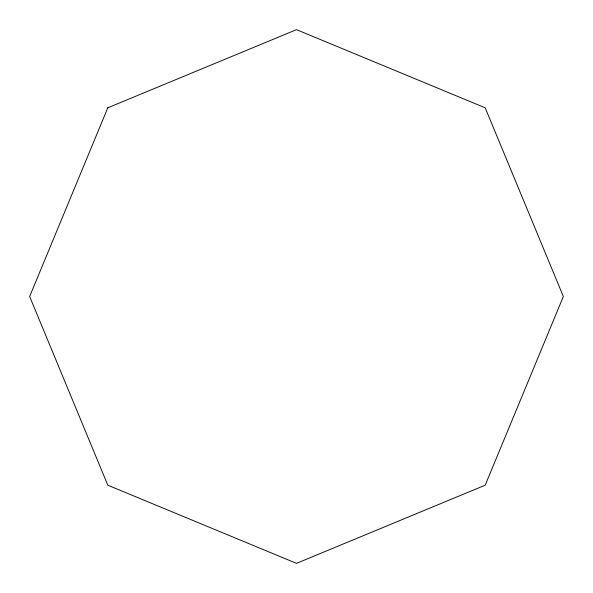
<?xml version="1.0" encoding="UTF-8"?>
<svg xmlns="http://www.w3.org/2000/svg" width="593" height="593" viewBox="0 0 593 593"><rect width="100%" height="100%" fill="white"/><g stroke="black" fill="none" stroke-linecap="round" stroke-linejoin="round"><path stroke-width="0.89" d="M107.807 107.807L29.65 296.5L107.807 485.193L296.5 563.35L485.193 485.193L563.35 296.5L485.193 107.807L296.5 29.65L107.807 107.807"/></g></svg>
